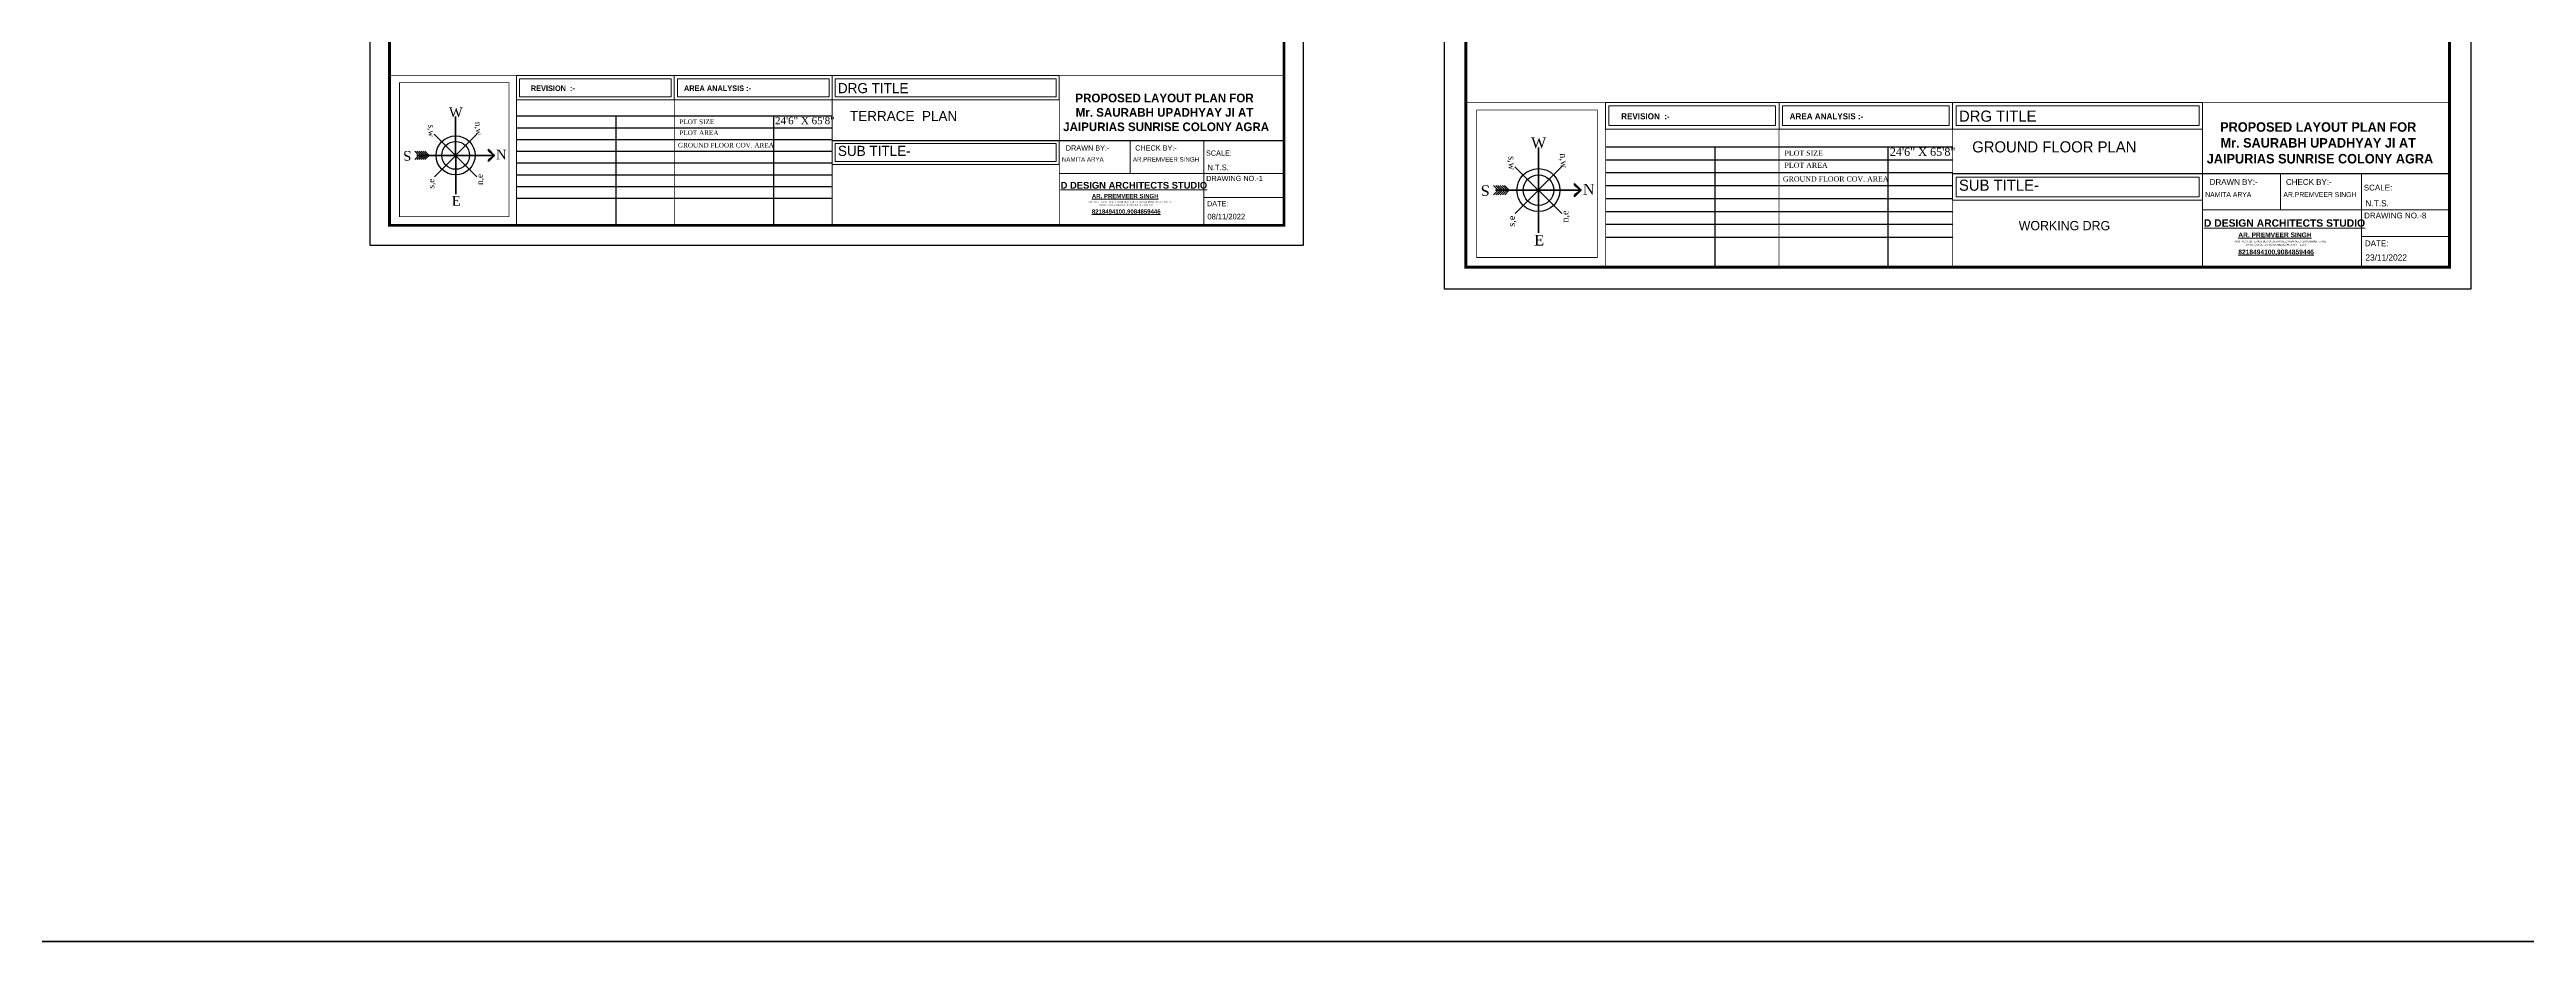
# Model space of a CAD drawing. Header units: millimetres. Extents: x -6808 to 215771, y -89660 to -16303.
# Drawn here: x 95602 to 97629, y -48747 to -48018 of the extents above; entities that cross this region are included whole.
import ezdxf

# ---------------------------------------------------------------- set-up
doc = ezdxf.new("R2010")
doc.units = ezdxf.units.MM
doc.linetypes.add('DASHED', pattern=[0.75, 0.5, -0.25])
doc.layers.get('0').update_dxf_attribs({"color": 8})
doc.layers.add('FORMAT', color=7, linetype='Continuous')
for name, color, linetype, lineweight in [('FORMAT LAAYER', 250, 'Continuous', 13), ('Projection', 190, 'DASHED', 25), ('wall', 7, 'Continuous', 35), ('wokg dim', 152, 'DASHED', 18)]:
    doc.layers.add(name, color=color, linetype=linetype, lineweight=lineweight)
doc.styles.add('cdim', font='arial.ttf')
doc.styles.add('HYPERMARTBORA0$0$SANSSERIFBOLD', font='sasb____.pfb', dxfattribs={"height": 0.2})
doc.styles.add('SAJ', font='eurr____.ttf')
doc.styles.get("Standard").update_dxf_attribs({"font": 'times.ttf'})
doc.styles.add('working', font='swissl.ttf')

msp = doc.modelspace()

# ---------------------------------------------------------------- linework, layer by layer
at = {"lineweight": -3}
for p, q in [((95917.19, -48087.21), (95952.128, -48122.062)), ((95917.233, -48122.104), (95952.085, -48087.167)), ((96801.267, -48113.887), (96839.698, -48152.224)), ((96801.314, -48152.271), (96839.651, -48113.84))]:
    msp.add_line(p, q, dxfattribs=at)
at = {"ltscale": 0.2}
for centre, major_axis in [((95934.659, -48104.636), (-11.322, 11.294)), ((95934.659, -48104.636), (-8.058, 8.038)), ((96820.482, -48133.056), (-12.454, 12.423)), ((96820.482, -48133.056), (-8.864, 8.842))]:
    msp.add_ellipse(centre, major_axis=major_axis, ratio=1, start_param=3.92699082, end_param=10.21017612, dxfattribs=at)
at = {"layer": 'FORMAT', "lineweight": 18}
for p, q in [((96113.568, -48039.403), (96113.568, -48059.227)), ((96242.684, -48059.227), (96242.684, -48039.403)), ((97017.282, -48061.299), (97017.282, -48083.106)), ((97159.31, -48083.106), (97159.31, -48061.299))]:
    msp.add_line(p, q, dxfattribs=at)
at = {"layer": 'FORMAT', "linetype": 'ByBlock'}
for p, q in [((95984.968, -48072.394), (96242.684, -48072.394)), ((95984.968, -48081.998), (96242.684, -48081.998)), ((95984.968, -48091.602), (96242.684, -48091.602)), ((95984.968, -48101.207), (96242.684, -48101.207)), ((96875.822, -48097.59), (97159.31, -48097.59)), ((95984.968, -48110.811), (96242.684, -48110.811)), ((95984.968, -48120.415), (96242.684, -48120.415)), ((96875.822, -48108.155), (97159.31, -48108.155)), ((96875.822, -48118.719), (97159.31, -48118.719)), ((95984.968, -48130.019), (96242.684, -48130.019)), ((95984.968, -48139.623), (96242.684, -48139.623)), ((96875.822, -48129.284), (97159.31, -48129.284)), ((96875.822, -48139.848), (97159.31, -48139.848)), ((96875.822, -48150.413), (97159.31, -48150.413)), ((96875.822, -48160.977), (97159.31, -48160.977)), ((96875.822, -48171.542), (97159.31, -48171.542))]:
    msp.add_line(p, q, dxfattribs=at)
at = {"layer": 'FORMAT'}
for p, q in [((96066, -48161.894), (96066, -48072.394)), ((96194.858, -48161.894), (96194.858, -48072.394)), ((96964.957, -48196.039), (96964.957, -48097.59)), ((97106.701, -48196.039), (97106.701, -48097.59))]:
    msp.add_line(p, q, dxfattribs=at)
at = {"layer": 'FORMAT', "ltscale": 2}
for p, q in [((96242.684, -48092.366), (96612.242, -48092.366)), ((97159.31, -48119.559), (97565.824, -48119.559))]:
    msp.add_line(p, q, dxfattribs=at)
at = {"layer": 'FORMAT', "lineweight": 13, "ltscale": 20}
for p, q in [((96486.578, -48092.366), (96486.578, -48119.307)), ((97427.594, -48119.559), (97427.594, -48149.194)), ((96546.748, -48138.973), (96612.242, -48138.973)), ((97493.78, -48170.826), (97565.824, -48170.826))]:
    msp.add_line(p, q, dxfattribs=at)
at = {"layer": 'FORMAT', "color": 0}
for points in [[(96743.287, -47020.609), (96743.287, -48213.724), (97583.508, -48213.724), (97583.508, -47020.609)], [(96743.287, -47020.609), (96743.287, -48213.724), (97583.508, -48213.724), (97583.508, -47020.609)], [(95864.481, -47093.321), (95864.481, -48177.97), (96628.319, -48177.97), (96628.319, -47093.321)], [(95864.481, -47093.321), (95864.481, -48177.97), (96628.319, -48177.97), (96628.319, -47093.321)]]:
    msp.add_lwpolyline(points, close=True, dxfattribs=at)
for points, const_width in [([(96760.972, -47038.294), (96760.972, -48196.039), (97565.824, -48196.039), (97565.824, -47038.294)], 2.464), ([(96760.972, -47038.294), (96760.972, -48196.039), (97565.824, -48196.039), (97565.824, -47038.294)], 2.464), ([(95880.558, -47109.397), (95880.558, -48161.894), (96612.242, -48161.894), (96612.242, -47109.397)], 2.24), ([(95880.558, -47109.397), (95880.558, -48161.894), (96612.242, -48161.894), (96612.242, -47109.397)], 2.24)]:
    msp.add_lwpolyline(points, close=True, dxfattribs=dict(at, const_width=const_width))
at = {"layer": 'FORMAT', "ltscale": 2}
for points, const_width in [([(95984.452, -48039.403), (95984.452, -48161.894), (95880.558, -48161.894), (95880.558, -48039.403), (96612.242, -48039.403)], 0.559), ([(96113.568, -48161.894), (96113.568, -48039.403)], 0.559), ([(96242.684, -48161.894), (96242.684, -48039.403)], 0.559), ([(96875.255, -48061.299), (96875.255, -48196.039), (96760.972, -48196.039), (96760.972, -48061.299), (97565.824, -48061.299)], 0.615), ([(97017.282, -48196.039), (97017.282, -48061.299)], 0.615), ([(97159.31, -48196.039), (97159.31, -48061.299)], 0.615)]:
    msp.add_lwpolyline(points, dxfattribs=dict(at, const_width=const_width))
at = {"layer": 'FORMAT', "lineweight": 18}
for points in [[(96428.501, -48059.227), (95984.452, -48059.227), (95984.452, -48039.403), (96428.501, -48039.403)], [(96428.501, -48039.403), (96428.501, -48059.227)], [(97363.708, -48083.106), (96875.255, -48083.106), (96875.255, -48061.299), (97363.708, -48061.299)], [(97363.708, -48061.299), (97363.708, -48083.106)]]:
    msp.add_lwpolyline(points, dxfattribs=at)
for points in [[(95987.012, -48041.963), (96111.008, -48041.963), (96111.008, -48056.667), (95987.012, -48056.667)], [(96116.128, -48041.963), (96240.124, -48041.963), (96240.124, -48056.667), (96116.128, -48056.667)], [(96245.244, -48041.963), (96425.94, -48041.963), (96425.94, -48056.667), (96245.244, -48056.667)], [(96878.071, -48064.115), (97014.466, -48064.115), (97014.466, -48080.29), (96878.071, -48080.29)], [(97020.099, -48064.115), (97156.494, -48064.115), (97156.494, -48080.29), (97020.099, -48080.29)], [(97162.126, -48064.115), (97360.892, -48064.115), (97360.892, -48080.29), (97162.126, -48080.29)], [(96242.684, -48092.366), (96428.501, -48092.366), (96428.501, -48112.19), (96242.684, -48112.19)], [(96245.244, -48094.926), (96425.94, -48094.926), (96425.94, -48109.63), (96245.244, -48109.63)], [(97159.31, -48119.559), (97363.708, -48119.559), (97363.708, -48141.365), (97159.31, -48141.365)], [(97162.126, -48122.375), (97360.892, -48122.375), (97360.892, -48138.549), (97162.126, -48138.549)]]:
    msp.add_lwpolyline(points, close=True, dxfattribs=at)
at = {"layer": 'FORMAT'}
for points, const_width in [([(96428.501, -48161.894), (96428.501, -48039.403)], 0.559), ([(97363.708, -48196.039), (97363.708, -48061.299)], 0.615)]:
    msp.add_lwpolyline(points, dxfattribs=dict(at, const_width=const_width))
at = {"layer": 'FORMAT', "ltscale": 2}
for points, const_width in [([(95888.746, -48045.069), (95978.417, -48045.069), (95978.417, -48154.732), (95888.746, -48154.732)], 0.601), ([(96769.978, -48067.532), (96868.616, -48067.532), (96868.616, -48188.161), (96769.978, -48188.161)], 0.661)]:
    msp.add_lwpolyline(points, close=True, dxfattribs=dict(at, const_width=const_width))
at = {"layer": 'FORMAT', "color": 0, "lineweight": 13}
for points in [[(96546.748, -48161.894), (96546.748, -48092.366)], [(96428.501, -48119.307), (96612.242, -48119.307)], [(97493.78, -48196.039), (97493.78, -48119.559)], [(97363.708, -48149.194), (97565.824, -48149.194)]]:
    msp.add_lwpolyline(points, dxfattribs=at)
at = {"layer": 'wall', "ltscale": 60}
for p, q in [((95934.698, -48136.461), (95934.62, -48072.81)), ((95904.686, -48104.672), (95901.24, -48101.235)), ((95904.686, -48104.672), (95901.249, -48108.118)), ((95966.485, -48104.597), (95902.833, -48104.675)), ((95906.345, -48104.67), (95902.9, -48101.233)), ((95906.345, -48104.67), (95902.908, -48108.116)), ((95908.005, -48104.668), (95904.559, -48101.231)), ((95908.005, -48104.668), (95904.568, -48108.114)), ((95909.664, -48104.666), (95906.219, -48101.229)), ((95909.664, -48104.666), (95906.227, -48108.112)), ((95911.324, -48104.664), (95907.878, -48101.227)), ((95911.324, -48104.664), (95907.887, -48108.11)), ((95912.983, -48104.662), (95909.538, -48101.225)), ((95912.983, -48104.662), (95909.546, -48108.108)), ((95966.485, -48104.597), (95961.542, -48099.667)), ((95961.542, -48099.667), (95961.544, -48100.995)), ((95961.544, -48100.995), (95966.485, -48104.597)), ((95961.553, -48108.211), (95966.485, -48104.597)), ((95966.485, -48104.597), (95961.555, -48109.539)), ((96820.525, -48168.064), (96820.44, -48098.048)), ((95961.555, -48109.539), (95961.553, -48108.211)), ((96787.512, -48133.096), (96783.722, -48129.315)), ((96787.512, -48133.096), (96783.731, -48136.886)), ((96855.491, -48133.013), (96785.474, -48133.099)), ((96789.337, -48133.094), (96785.547, -48129.313)), ((96789.337, -48133.094), (96785.556, -48136.884)), ((96791.163, -48133.092), (96787.373, -48129.311)), ((96791.163, -48133.092), (96787.382, -48136.882)), ((96792.988, -48133.089), (96789.198, -48129.308)), ((96792.988, -48133.089), (96789.207, -48136.88)), ((96794.814, -48133.087), (96791.023, -48129.306)), ((96794.814, -48133.087), (96791.033, -48136.877)), ((96796.639, -48133.085), (96792.849, -48129.304)), ((96796.639, -48133.085), (96792.858, -48136.875)), ((96855.491, -48133.013), (96850.054, -48127.59)), ((96850.054, -48127.59), (96850.056, -48129.05)), ((96850.056, -48129.05), (96855.491, -48133.013)), ((96850.066, -48136.989), (96855.491, -48133.013)), ((96850.067, -48138.449), (96850.066, -48136.989)), ((96855.491, -48133.013), (96850.067, -48138.449))]:
    msp.add_line(p, q, dxfattribs=at)
at = {"layer": 'wall'}
msp.add_lwpolyline([(93155.422, -46609.38), (112001.612, -46609.38), (112001.612, -48747.451), (93155.422, -48747.451)], close=True, dxfattribs=at)

# ---------------------------------------------------------------- texts
for s, height, rotation, p in [('s,w', 4.999, 270.070059, (95912.429, -48079.326)), ('W', 7.912, 0.070059, (95929.173, -48073.281)), ('n,w', 4.999, 275.294842, (95950.506, -48077.341)), ('S', 7.912, 180.070059, (95898.408, -48101.022)), ('W', 8.703, 0.070059, (96814.448, -48098.566)), ('n,w', 5.4989, 275.294842, (96837.914, -48103.031)), ('s,e', 4.999, 90.070059, (95917.159, -48131.806)), ('n,e', 4.999, 90.070059, (95956.932, -48128.754)), ('s,w', 5.4989, 270.070059, (96796.029, -48105.214)), ('E', 7.912, 0.070059, (95931.559, -48145.792)), ('S', 8.703, 180.070059, (96780.606, -48129.081)), ('s,e', 5.4989, 90.070059, (96801.233, -48162.943)), ('n,e', 5.4989, 90.070059, (96844.982, -48159.586)), ('E', 8.703, 0.070059, (96817.072, -48178.328))]:
    msp.add_text(s, height=height, rotation=rotation).set_placement(p)
at = {"layer": 'FORMAT', "lineweight": 13, "style": 'working'}
for s, height, p in [('DRAWN BY:-', 4.2576, (96433.847, -48100.687)), (' CHECK BY:-', 4.25764, (96488.93, -48100.687)), ('SCALE:', 4.2576, (96548.482, -48104.874)), ('DRAWING NO.-1', 4.25764, (96548.707, -48125.611)), ('DRAWN BY:-', 4.6834, (97369.589, -48128.712)), (' CHECK BY:-', 4.68341, (97430.181, -48128.712)), ('DATE:', 4.2576, (96549.307, -48146.294)), ('SCALE:', 4.6834, (97495.688, -48133.318)), ('DRAWING NO.-8', 4.68341, (97495.936, -48156.128)), ('DATE:', 4.6834, (97496.595, -48178.879))]:
    msp.add_text(s, height=height, dxfattribs=at).set_placement(p)
at = {"layer": 'FORMAT', "style": 'cdim'}
for s, insert, char_height, width, attachment_point in [('\\A1;{\\fCentury Gothic|b1|i0|c0|p34;REVISION  :-}', (95996.164, -48047.465), 4.50194, 99.40447, 1), ('\\A1;{\\fCentury Gothic|b1|i0|c0|p34;AREA ANALYSIS :-}', (96121.453, -48047.465), 4.50194, 99.40447, 1), ('\\A1;{\\fDilleniaUPC|b1|i0|c0|p18;PROPOSED LAYOUT PLAN FOR \\PMr. SAURABH UPADHYAY JI AT \\P JAIPURIAS SUNRISE COLONY AGRA}', (96514.592, -48069.523), 7.06187, 177.40877, 5), ('\\A1;{\\fCentury Gothic|b1|i0|c0|p34;REVISION  :-}', (96888.138, -48070.168), 4.95213, 109.34491, 1), ('\\A1;{\\fCentury Gothic|b1|i0|c0|p34;AREA ANALYSIS :-}', (97025.956, -48070.168), 4.95213, 109.34491, 1), ('\\A1;{\\fDilleniaUPC|b1|i0|c0|p18;PROPOSED LAYOUT PLAN FOR \\PMr. SAURABH UPADHYAY JI AT \\P JAIPURIAS SUNRISE COLONY AGRA}', (97458.408, -48094.432), 7.76805, 195.14965, 5)]:
    msp.add_mtext(s, dxfattribs=dict(at, insert=insert, char_height=char_height, width=width, attachment_point=attachment_point))
at = {"layer": 'FORMAT', "ltscale": 2, "attachment_point": 1, "style": 'SAJ'}
for s, insert, char_height, width in [('\\A1;{\\fCentury Gothic|b0|i0|c0|p34;DRG TITLE}', (96247.397, -48045.485), 8.25836, 191.48142), ('\\A1;{\\fCentury Gothic|b0|i0|c0|p34;TERRACE  PLAN}', (96257.242, -48068.334), 8.25836, 191.48142), ('\\A1;{\\fCentury Gothic|b0|i0|c0|p34;DRG TITLE}', (97164.494, -48067.989), 9.0842, 210.62957), ('\\A1;{\\fCentury Gothic|b0|i0|c0|p34;SUB TITLE-}', (96247.394, -48096.812), 8.25836, 191.48142), ('\\A1;{\\fCentury Gothic|b0|i0|c0|p34;GROUND FLOOR PLAN}', (97175.323, -48093.124), 9.0842, 210.62957), ('\\A1;{\\fShonar Bangla|b0|i0|c0|p34;NAMITA ARYA}', (96430.588, -48106.091), 3.65867, 186.55052), ('\\A1;{\\fShonar Bangla|b0|i0|c0|p34;AR.PREMVEER SINGH}', (96488.708, -48106.091), 3.65867, 186.55052), ('\\A1;{\\fShonar Bangla|b0|i0|c0|p34;N.T.S.}', (96549.694, -48112.128), 4.60846, 119.67589), ('\\A1;{\\fCentury Gothic|b0|i0|c0|p34;SUB TITLE-}', (97164.491, -48124.449), 9.0842, 210.62957), ('\\A1;{\\fShonar Bangla|b0|i0|c0|p34;NAMITA ARYA}', (97366.004, -48134.657), 4.02454, 205.20557), ('\\A1;{\\fShonar Bangla|b0|i0|c0|p34;AR.PREMVEER SINGH}', (97429.936, -48134.657), 4.02454, 205.20557), ('\\A1;{\\fShonar Bangla|b0|i0|c0|p34;N.T.S.}', (97497.021, -48141.297), 5.06931, 131.64348), ('\\A1;{\\fShonar Bangla|b0|i0|c0|p34;08/11/2022}', (96549.694, -48152.394), 4.60846, 119.67589), ('\\A1;{\\fShonar Bangla|b0|i0|c0|p34;23/11/2022}', (97497.021, -48185.59), 5.06931, 131.64348)]:
    msp.add_mtext(s, dxfattribs=dict(at, insert=insert, char_height=char_height, width=width))
at = {"layer": 'FORMAT', "lineweight": 13, "attachment_point": 1, "style": 'working'}
for s, insert, char_height, width in [('\\A1;{\\fBook Antiqua|b0|i0|c0|p18;PLOT SIZE}', (96117.654, -48075.226), 3.84038, 99.40447), ('\\A1;{\\fBook Antiqua|b0|i0|c0|p18;PLOT AREA}', (96117.654, -48084.209), 3.84038, 99.40447), ('\\A1;{\\fBook Antiqua|b0|i0|c0|p18;24\'6" X 65\'8"}', (96195.945, -48073.148), 5.98638, 154.95147), ('\\A1;{\\fBook Antiqua|b0|i0|c0|p18;GROUND FLOOR COV. AREA}', (96116.492, -48094.382), 3.84038, 99.40447), ('\\A1;{\\fBook Antiqua|b0|i0|c0|p18;PLOT SIZE}', (97021.777, -48100.705), 4.22442, 109.34491), ('\\A1;{\\fBook Antiqua|b0|i0|c0|p18;24\'6" X 65\'8"}', (97107.897, -48098.419), 6.58502, 170.44662), ('\\A1;{\\fBook Antiqua|b0|i0|c0|p18;GROUND FLOOR COV. AREA}', (97020.499, -48121.777), 4.22442, 109.34491), ('\\A1;{\\fBook Antiqua|b0|i0|c0|p18;PLOT AREA}', (97021.777, -48110.587), 4.22442, 109.34491)]:
    msp.add_mtext(s, dxfattribs=dict(at, insert=insert, char_height=char_height, width=width))
at = {"layer": 'FORMAT LAAYER', "color": 0, "lineweight": 13}
for s, height, style, p in [('%%UD DESIGN ARCHITECTS STUDIO', 5.4966, 'HYPERMARTBORA0$0$SANSSERIFBOLD', (96429.578, -48131.817)), ('ARCHITECTS,INTERIOR DESIGNERS,PROJECT MANAGEMENT CONSULTANTS,', 1.28401, 'working', (96452.31, -48143.388)), ('%%UAR. PREMVEER SINGH', 3.53004, 'HYPERMARTBORA0$0$SANSSERIFBOLD', (96455.151, -48139.66)), ('VASTU CONSULTANTS & LANDSCAPE ARCHITECTS', 1.28401, 'working', (96460.806, -48145.84)), ('%%U8218494100,9084859446', 3.53004, 'HYPERMARTBORA0$0$SANSSERIFBOLD', (96455.151, -48152.332)), ('%%UD DESIGN ARCHITECTS STUDIO', 6.04626, 'HYPERMARTBORA0$0$SANSSERIFBOLD', (97364.893, -48162.956)), ('ARCHITECTS,INTERIOR DESIGNERS,PROJECT MANAGEMENT CONSULTANTS,', 1.41241, 'working', (97389.898, -48175.683)), ('%%UAR. PREMVEER SINGH', 3.88304, 'HYPERMARTBORA0$0$SANSSERIFBOLD', (97393.023, -48171.582)), ('%%U8218494100,9084859446', 3.88304, 'HYPERMARTBORA0$0$SANSSERIFBOLD', (97393.023, -48185.522)), ('VASTU CONSULTANTS & LANDSCAPE ARCHITECTS', 1.41241, 'working', (97399.243, -48178.38))]:
    msp.add_text(s, height=height, dxfattribs=dict(at, style=style)).set_placement(p)
at = {"layer": 'Projection', "color": 1}
for height, p in [(7.912, (95967.692, -48107.879)), (8.703, (96856.819, -48136.624))]:
    msp.add_text('N', height=height, rotation=0.070059, dxfattribs=at).set_placement(p)
at = {"layer": 'wokg dim', "ltscale": 2, "insert": (97213.398, -48158.275), "char_height": 7.56877, "width": 220.27058, "attachment_point": 1, "style": 'SAJ'}
msp.add_mtext('\\A1;{\\fCentury Gothic|b0|i0|c0|p34;WORKING DRG}', dxfattribs=at)

doc.saveas('drawing.dxf')
